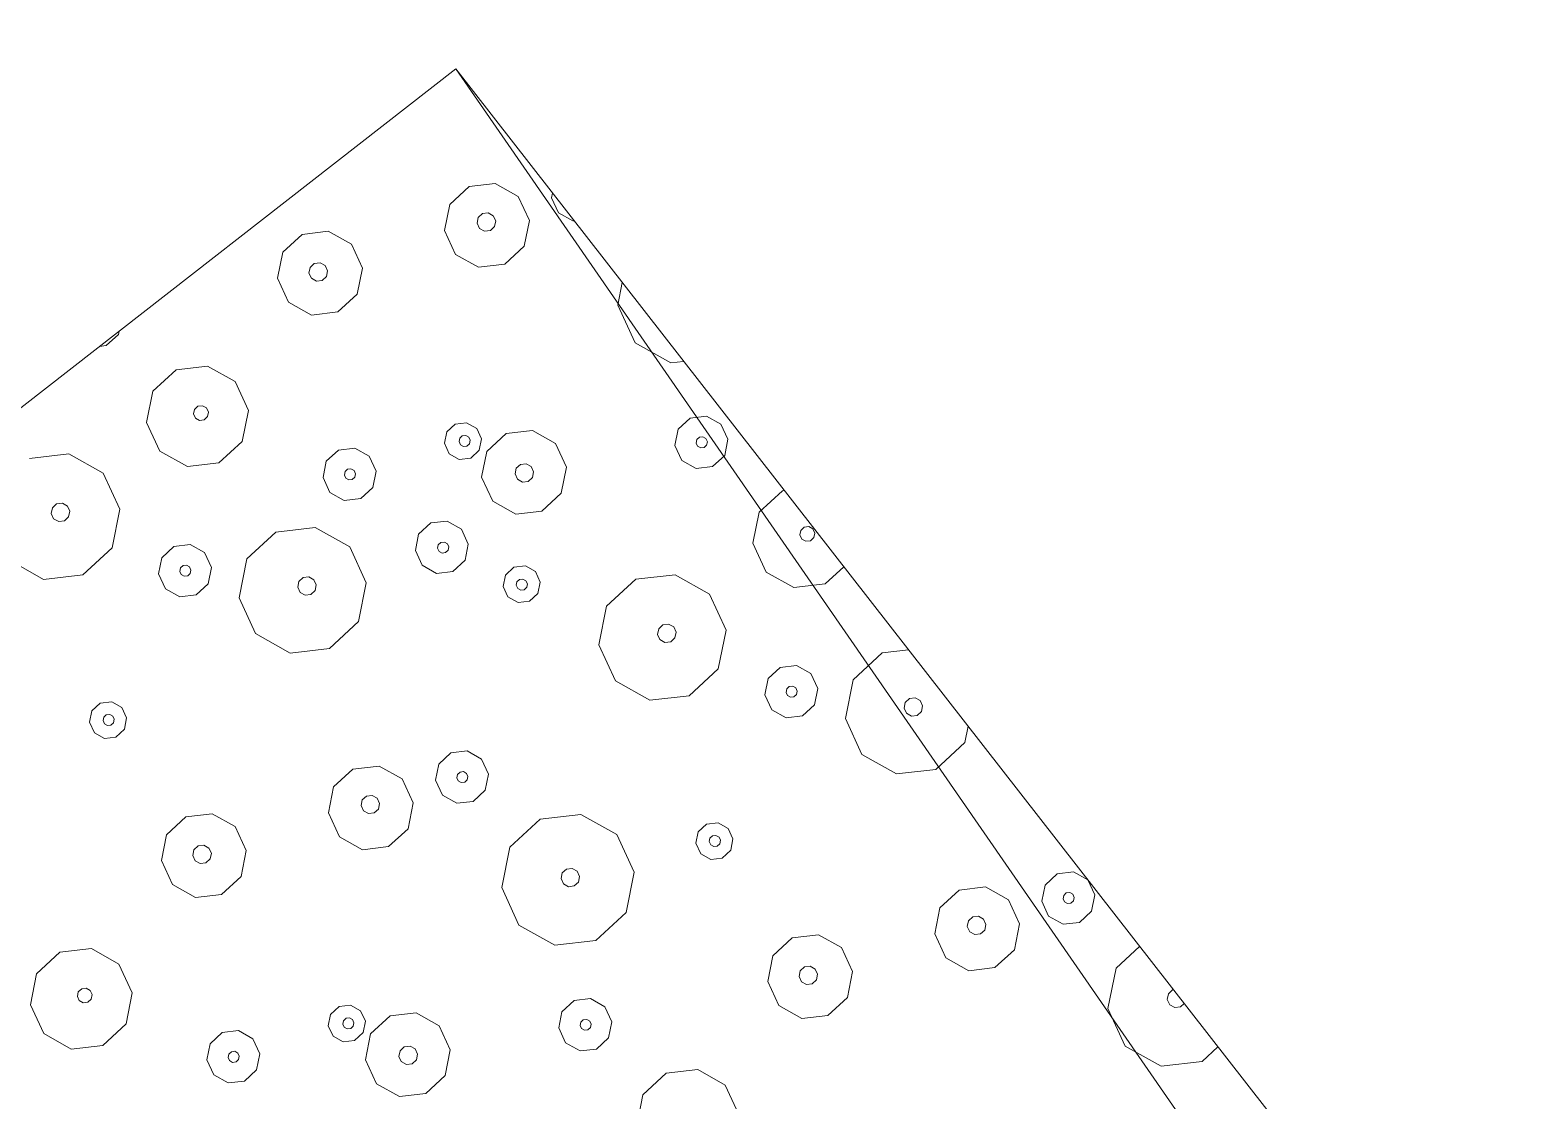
# Model space of a CAD drawing. Header units: metres. Extents: x -2858 to 512, y -1995 to 1252.
# Drawn here: x -590.15 to -585.661, y 444.44 to 447.648 of the extents above; entities that cross this region are included whole.
import ezdxf
from ezdxf.lldxf.tags import DXFTag

# ---------------------------------------------------------------- set-up
doc = ezdxf.new("R2010")
doc.units = ezdxf.units.M
doc.layers.add('Calque commun', color=7, linetype='Continuous')
tags = doc.linetypes.add('HIDDENX2', pattern=[0.75, 0.5, -0.25]).pattern_tags.tags
tags[6:7] = [DXFTag(74, 4), DXFTag(75, 0), DXFTag(340, '0'), DXFTag(46, 1.0), DXFTag(50, 0.0), DXFTag(44, 0.0), DXFTag(45, 0.0)]
tags[4:5] = [DXFTag(74, 4), DXFTag(75, 0), DXFTag(340, '0'), DXFTag(46, 1.0), DXFTag(50, 0.0), DXFTag(44, 0.0), DXFTag(45, 0.0)]

# ---------------------------------------------------------------- blocks, each defined once
blk = doc.blocks.new('pattern')
at = {"layer": 'Calque commun', "color": 54, "linetype": 'Continuous', "lineweight": 9}
for p, q in [((54.4944, 22.8273), (54.5588, 22.8212)), ((54.5588, 22.8212), (54.6514, 22.7394)), ((54.6514, 22.7394), (54.6783, 22.6187)), ((54.4652, 22.6654), (54.4803, 22.664)), ((54.4803, 22.664), (54.4933, 22.6525)), ((54.4971, 22.6356), (54.4902, 22.6198)), ((54.4933, 22.6525), (54.4971, 22.6356)), ((54.4581, 22.6126), (54.456, 22.6144)), ((54.4753, 22.611), (54.4581, 22.6126)), ((54.4902, 22.6198), (54.4753, 22.611)), ((54.6783, 22.6187), (54.6291, 22.5053)), ((54.6291, 22.5053), (54.5227, 22.4425)), ((54.5227, 22.4425), (54.4267, 22.4516)), ((54.4017, 22.2485), (54.4442, 22.2737)), ((54.4442, 22.2737), (54.4935, 22.269)), ((54.4935, 22.269), (54.5305, 22.2362)), ((54.382, 22.2032), (54.4017, 22.2485)), ((54.5305, 22.2362), (54.5413, 22.188)), ((54.3927, 22.1549), (54.382, 22.2032)), ((54.4442, 22.198), (54.4483, 22.2076)), ((54.4465, 22.1879), (54.4442, 22.198)), ((54.4542, 22.181), (54.4465, 22.1879)), ((54.4483, 22.2076), (54.4573, 22.2128)), ((54.4646, 22.18), (54.4542, 22.181)), ((54.4573, 22.2128), (54.4676, 22.2118)), ((54.4735, 22.1853), (54.4646, 22.18)), ((54.4676, 22.2118), (54.4754, 22.205)), ((54.4776, 22.1948), (54.4735, 22.1853)), ((54.4754, 22.205), (54.4776, 22.1948)), ((54.5413, 22.188), (54.5216, 22.1426)), ((54.6167, 22.1382), (54.6848, 22.1784)), ((54.6848, 22.1784), (54.7636, 22.1709)), ((54.4298, 22.1222), (54.3927, 22.1549)), ((54.5216, 22.1426), (54.479, 22.1175)), ((54.5853, 22.0656), (54.6167, 22.1382)), ((54.7636, 22.1709), (54.8229, 22.1185)), ((54.479, 22.1175), (54.4298, 22.1222)), ((54.8229, 22.1185), (54.8401, 22.0413)), ((54.6025, 21.9884), (54.5853, 22.0656)), ((54.6782, 22.0482), (54.6851, 22.0641)), ((54.682, 22.0313), (54.6782, 22.0482)), ((54.6851, 22.0641), (54.7, 22.0729)), ((54.7, 22.0729), (54.7173, 22.0712)), ((54.7173, 22.0712), (54.7302, 22.0598)), ((54.734, 22.0429), (54.7271, 22.027)), ((54.7302, 22.0598), (54.734, 22.0429)), ((54.695, 22.0199), (54.682, 22.0313)), ((54.7122, 22.0182), (54.695, 22.0199)), ((54.7271, 22.027), (54.7122, 22.0182)), ((54.8401, 22.0413), (54.8086, 21.9687)), ((54.6618, 21.936), (54.6025, 21.9884)), ((54.8086, 21.9687), (54.7405, 21.9285)), ((54.7405, 21.9285), (54.6618, 21.936)), ((55.0573, 21.8606), (55.1254, 21.9008)), ((55.1254, 21.9008), (55.2042, 21.8933)), ((55.2042, 21.8933), (55.2635, 21.8409)), ((55.5652, 21.8031), (55.6029, 21.8902)), ((55.0258, 21.788), (55.0573, 21.8606)), ((55.2635, 21.8409), (55.2807, 21.7637)), ((55.043, 21.7108), (55.0258, 21.788)), ((55.1263, 21.7722), (55.1331, 21.788)), ((55.1331, 21.788), (55.148, 21.7968)), ((55.148, 21.7968), (55.1653, 21.7952)), ((55.1653, 21.7952), (55.1782, 21.7837)), ((55.1782, 21.7837), (55.182, 21.7668)), ((55.5858, 21.7105), (55.5652, 21.8031)), ((55.13, 21.7553), (55.1263, 21.7722)), ((55.143, 21.7438), (55.13, 21.7553)), ((55.1602, 21.7422), (55.143, 21.7438)), ((55.1751, 21.751), (55.1602, 21.7422)), ((55.182, 21.7668), (55.1751, 21.751)), ((55.2807, 21.7637), (55.2492, 21.6911)), ((55.1023, 21.6584), (55.043, 21.7108)), ((55.2492, 21.6911), (55.1811, 21.6509)), ((55.657, 21.6476), (55.5858, 21.7105)), ((55.8332, 21.6869), (55.7515, 21.6386)), ((54.2782, 21.6281), (54.321, 21.6533)), ((54.321, 21.6533), (54.4392, 21.6421)), ((54.4392, 21.6421), (54.5281, 21.5636)), ((55.1811, 21.6509), (55.1023, 21.6584)), ((55.7515, 21.6386), (55.657, 21.6476)), ((54.5281, 21.5636), (54.5539, 21.4477)), ((54.3169, 21.4699), (54.3238, 21.4858)), ((54.3207, 21.453), (54.3169, 21.4699)), ((54.3238, 21.4858), (54.3387, 21.4946)), ((54.3387, 21.4946), (54.3559, 21.493)), ((54.3559, 21.493), (54.3689, 21.4815)), ((54.3727, 21.4646), (54.3658, 21.4488)), ((54.3689, 21.4815), (54.3727, 21.4646)), ((54.3336, 21.4416), (54.3207, 21.453)), ((54.3509, 21.44), (54.3336, 21.4416)), ((54.3658, 21.4488), (54.3509, 21.44)), ((54.5539, 21.4477), (54.5067, 21.3389)), ((55.6311, 21.3775), (55.6508, 21.4229)), ((55.6508, 21.4229), (55.6934, 21.448)), ((55.6934, 21.448), (55.7426, 21.4434)), ((55.7426, 21.4434), (55.7797, 21.4106)), ((55.6419, 21.3293), (55.6311, 21.3775)), ((55.6933, 21.3724), (55.6975, 21.3819)), ((55.6956, 21.3623), (55.6933, 21.3724)), ((55.6975, 21.3819), (55.7064, 21.3872)), ((55.7064, 21.3872), (55.7167, 21.3862)), ((55.7167, 21.3862), (55.7245, 21.3794)), ((55.7268, 21.3692), (55.7227, 21.3597)), ((55.7245, 21.3794), (55.7268, 21.3692)), ((55.7797, 21.4106), (55.7904, 21.3624)), ((54.2864, 21.2898), (54.2267, 21.3425)), ((54.5067, 21.3389), (54.4045, 21.2785)), ((54.9863, 21.2963), (55.0001, 21.3281)), ((55.0001, 21.3281), (55.0299, 21.3457)), ((55.0299, 21.3457), (55.0643, 21.3424)), ((55.0643, 21.3424), (55.0903, 21.3195)), ((55.679, 21.2966), (55.6419, 21.3293)), ((55.7034, 21.3554), (55.6956, 21.3623)), ((55.7137, 21.3544), (55.7034, 21.3554)), ((55.7227, 21.3597), (55.7137, 21.3544)), ((55.7904, 21.3624), (55.7708, 21.317)), ((54.4045, 21.2785), (54.2864, 21.2898)), ((54.9938, 21.2625), (54.9863, 21.2963)), ((55.0241, 21.2935), (55.0282, 21.303)), ((55.0263, 21.2833), (55.0241, 21.2935)), ((55.0341, 21.2765), (55.0263, 21.2833)), ((55.0282, 21.303), (55.0371, 21.3083)), ((55.0371, 21.3083), (55.0475, 21.3073)), ((55.0534, 21.2807), (55.0445, 21.2755)), ((55.0475, 21.3073), (55.0553, 21.3004)), ((55.0575, 21.2903), (55.0534, 21.2807)), ((55.0553, 21.3004), (55.0575, 21.2903)), ((55.0978, 21.2857), (55.084, 21.2539)), ((55.0903, 21.3195), (55.0978, 21.2857)), ((55.7282, 21.2919), (55.679, 21.2966)), ((55.7708, 21.317), (55.7282, 21.2919)), ((54.4947, 21.217), (54.5373, 21.2421)), ((54.5373, 21.2421), (54.5865, 21.2374)), ((54.5865, 21.2374), (54.6236, 21.2047)), ((55.0198, 21.2396), (54.9938, 21.2625)), ((55.0542, 21.2363), (55.0198, 21.2396)), ((55.0445, 21.2755), (55.0341, 21.2765)), ((55.084, 21.2539), (55.0542, 21.2363)), ((55.2718, 21.1737), (55.3782, 21.2366)), ((55.3782, 21.2366), (55.5013, 21.2248)), ((54.475, 21.1716), (54.4947, 21.217)), ((54.6236, 21.2047), (54.6343, 21.1565)), ((55.5013, 21.2248), (55.5939, 21.143)), ((54.4858, 21.1234), (54.475, 21.1716)), ((54.5372, 21.1665), (54.5413, 21.176)), ((54.5395, 21.1564), (54.5372, 21.1665)), ((54.5473, 21.1495), (54.5395, 21.1564)), ((54.5413, 21.176), (54.5503, 21.1813)), ((54.5576, 21.1485), (54.5473, 21.1495)), ((54.5503, 21.1813), (54.5606, 21.1803)), ((54.5665, 21.1538), (54.5576, 21.1485)), ((54.5606, 21.1803), (54.5684, 21.1735)), ((54.5707, 21.1633), (54.5665, 21.1538)), ((54.5684, 21.1735), (54.5707, 21.1633)), ((54.6343, 21.1565), (54.6146, 21.1111)), ((55.2226, 21.0603), (55.2718, 21.1737)), ((56.0364, 21.1183), (56.1045, 21.1585)), ((56.1045, 21.1585), (56.1833, 21.151)), ((56.1833, 21.151), (56.2426, 21.0986)), ((54.5228, 21.0907), (54.4858, 21.1234)), ((54.6146, 21.1111), (54.5721, 21.086)), ((55.5939, 21.143), (55.6208, 21.0224)), ((56.0049, 21.0457), (56.0364, 21.1183)), ((54.5721, 21.086), (54.5228, 21.0907)), ((55.2495, 20.9397), (55.2226, 21.0603)), ((55.3838, 21.0446), (55.3907, 21.0605)), ((55.3907, 21.0605), (55.4056, 21.0693)), ((55.4056, 21.0693), (55.4228, 21.0676)), ((55.4228, 21.0676), (55.4358, 21.0562)), ((55.4358, 21.0562), (55.4396, 21.0393)), ((56.112, 21.0539), (56.1269, 21.0627)), ((56.1269, 21.0627), (56.1442, 21.0611)), ((56.1442, 21.0611), (56.1572, 21.0496)), ((56.2426, 21.0986), (56.2598, 21.0214)), ((54.1706, 21.0315), (54.246, 21.0243)), ((54.246, 21.0243), (54.3172, 20.9614)), ((55.3876, 21.0277), (55.3838, 21.0446)), ((55.4006, 21.0162), (55.3876, 21.0277)), ((55.4178, 21.0146), (55.4006, 21.0162)), ((55.4327, 21.0234), (55.4178, 21.0146)), ((55.4396, 21.0393), (55.4327, 21.0234)), ((55.6208, 21.0224), (55.5716, 20.909)), ((56.0221, 20.9685), (56.0049, 21.0457)), ((56.1052, 21.038), (56.112, 21.0539)), ((56.1089, 21.0211), (56.1052, 21.038)), ((56.1219, 21.0097), (56.1089, 21.0211)), ((56.1391, 21.008), (56.1219, 21.0097)), ((56.154, 21.0168), (56.1391, 21.008)), ((56.1609, 21.0327), (56.154, 21.0168)), ((56.1572, 21.0496), (56.1609, 21.0327)), ((56.2598, 21.0214), (56.2283, 20.9488)), ((56.0814, 20.9161), (56.0221, 20.9685)), ((54.3172, 20.9614), (54.3378, 20.8688)), ((54.5473, 20.8951), (54.6495, 20.9554)), ((54.6495, 20.9554), (54.7676, 20.9442)), ((54.7676, 20.9442), (54.8566, 20.8656)), ((55.3421, 20.8579), (55.2495, 20.9397)), ((56.2283, 20.9488), (56.1602, 20.9086)), ((54.1482, 20.8865), (54.1537, 20.8993)), ((54.1512, 20.873), (54.1482, 20.8865)), ((54.1537, 20.8993), (54.1656, 20.9063)), ((54.1656, 20.9063), (54.1794, 20.905)), ((54.1794, 20.905), (54.1898, 20.8958)), ((54.1928, 20.8823), (54.1873, 20.8696)), ((54.1898, 20.8958), (54.1928, 20.8823)), ((54.5001, 20.7862), (54.5473, 20.8951)), ((55.5716, 20.909), (55.4652, 20.8461)), ((56.1602, 20.9086), (56.0814, 20.9161)), ((56.1427, 20.8718), (56.1725, 20.8894)), ((56.1725, 20.8894), (56.207, 20.8861)), ((56.207, 20.8861), (56.2329, 20.8632)), ((54.1616, 20.8639), (54.1512, 20.873)), ((54.1754, 20.8626), (54.1616, 20.8639)), ((54.1873, 20.8696), (54.1754, 20.8626)), ((54.3378, 20.8688), (54.3, 20.7817)), ((54.8566, 20.8656), (54.8824, 20.7498)), ((55.4652, 20.8461), (55.3421, 20.8579)), ((56.129, 20.8401), (56.1427, 20.8718)), ((56.1365, 20.8063), (56.129, 20.8401)), ((56.1646, 20.8397), (56.1687, 20.8492)), ((56.1669, 20.8295), (56.1646, 20.8397)), ((56.1687, 20.8492), (56.1777, 20.8545)), ((56.1777, 20.8545), (56.188, 20.8535)), ((56.188, 20.8535), (56.1958, 20.8466)), ((56.1981, 20.8365), (56.1939, 20.827)), ((56.1958, 20.8466), (56.1981, 20.8365)), ((56.2329, 20.8632), (56.2405, 20.8294)), ((54.5259, 20.6704), (54.5001, 20.7862)), ((54.6454, 20.772), (54.6523, 20.7879)), ((54.6523, 20.7879), (54.6672, 20.7967)), ((54.6672, 20.7967), (54.6844, 20.795)), ((54.6844, 20.795), (54.6974, 20.7836)), ((56.1624, 20.7834), (56.1365, 20.8063)), ((56.1746, 20.8227), (56.1669, 20.8295)), ((56.185, 20.8217), (56.1746, 20.8227)), ((56.1939, 20.827), (56.185, 20.8217)), ((56.2267, 20.7977), (56.1969, 20.7801)), ((56.2405, 20.8294), (56.2267, 20.7977)), ((54.1238, 20.7424), (54.1193, 20.7464)), ((54.2183, 20.7334), (54.1238, 20.7424)), ((54.3, 20.7817), (54.2183, 20.7334)), ((54.6491, 20.7551), (54.6454, 20.772)), ((54.6621, 20.7437), (54.6491, 20.7551)), ((54.6793, 20.742), (54.6621, 20.7437)), ((54.6942, 20.7508), (54.6793, 20.742)), ((54.7011, 20.7667), (54.6942, 20.7508)), ((54.6974, 20.7836), (54.7011, 20.7667)), ((54.8824, 20.7498), (54.8351, 20.6409)), ((56.1969, 20.7801), (56.1624, 20.7834)), ((56.4064, 20.6554), (56.4261, 20.7008)), ((56.4261, 20.7008), (56.4686, 20.7259)), ((56.4686, 20.7259), (56.5178, 20.7213)), ((56.5178, 20.7213), (56.5549, 20.6885)), ((54.6148, 20.5918), (54.5259, 20.6704)), ((55.3245, 20.6068), (55.3442, 20.6522)), ((55.3442, 20.6522), (55.3867, 20.6773)), ((55.3867, 20.6773), (55.436, 20.6726)), ((55.436, 20.6726), (55.473, 20.6399)), ((56.4171, 20.6072), (56.4064, 20.6554)), ((56.4686, 20.6503), (56.4727, 20.6598)), ((56.4708, 20.6402), (56.4686, 20.6503)), ((56.4727, 20.6598), (56.4817, 20.6651)), ((56.4817, 20.6651), (56.492, 20.6641)), ((56.492, 20.6641), (56.4998, 20.6573)), ((56.4998, 20.6573), (56.502, 20.6471)), ((56.5549, 20.6885), (56.5657, 20.6403)), ((54.8351, 20.6409), (54.733, 20.5806)), ((55.3353, 20.5585), (55.3245, 20.6068)), ((55.3867, 20.6017), (55.3908, 20.6112)), ((55.3908, 20.6112), (55.3998, 20.6165)), ((55.3998, 20.6165), (55.4101, 20.6155)), ((55.4101, 20.6155), (55.4179, 20.6086)), ((55.4179, 20.6086), (55.4201, 20.5985)), ((55.473, 20.6399), (55.4838, 20.5916)), ((56.4542, 20.5745), (56.4171, 20.6072)), ((56.4786, 20.6333), (56.4708, 20.6402)), ((56.489, 20.6323), (56.4786, 20.6333)), ((56.4979, 20.6376), (56.489, 20.6323)), ((56.502, 20.6471), (56.4979, 20.6376)), ((56.5657, 20.6403), (56.546, 20.5949)), ((54.733, 20.5806), (54.6148, 20.5918)), ((55.389, 20.5915), (55.3867, 20.6017)), ((55.3967, 20.5847), (55.389, 20.5915)), ((55.4071, 20.5837), (55.3967, 20.5847)), ((55.416, 20.589), (55.4071, 20.5837)), ((55.4201, 20.5985), (55.416, 20.589)), ((55.4838, 20.5916), (55.4641, 20.5463)), ((55.5592, 20.5418), (55.6273, 20.582)), ((55.6273, 20.582), (55.7061, 20.5745)), ((55.7061, 20.5745), (55.7654, 20.5222)), ((56.5034, 20.5698), (56.4542, 20.5745)), ((56.546, 20.5949), (56.5034, 20.5698)), ((54.098, 20.4723), (54.1176, 20.5177)), ((54.1176, 20.5177), (54.1602, 20.5429)), ((54.1602, 20.5429), (54.2094, 20.5382)), ((54.2094, 20.5382), (54.2465, 20.5054)), ((55.3723, 20.5258), (55.3353, 20.5585)), ((55.4215, 20.5211), (55.3723, 20.5258)), ((55.4641, 20.5463), (55.4215, 20.5211)), ((55.5278, 20.4692), (55.5592, 20.5418)), ((55.7654, 20.5222), (55.7826, 20.4449)), ((54.1087, 20.4241), (54.098, 20.4723)), ((54.1602, 20.4672), (54.1643, 20.4768)), ((54.1643, 20.4768), (54.1732, 20.482)), ((54.1732, 20.482), (54.1836, 20.481)), ((54.1836, 20.481), (54.1914, 20.4742)), ((54.1914, 20.4742), (54.1936, 20.464)), ((54.2465, 20.5054), (54.2573, 20.4572)), ((55.6276, 20.4677), (55.6425, 20.4765)), ((55.6425, 20.4765), (55.6598, 20.4749)), ((55.6598, 20.4749), (55.6727, 20.4634)), ((54.1624, 20.4571), (54.1602, 20.4672)), ((54.1702, 20.4502), (54.1624, 20.4571)), ((54.1805, 20.4492), (54.1702, 20.4502)), ((54.1895, 20.4545), (54.1805, 20.4492)), ((54.1936, 20.464), (54.1895, 20.4545)), ((54.2573, 20.4572), (54.2376, 20.4118)), ((55.545, 20.392), (55.5278, 20.4692)), ((55.6207, 20.4519), (55.6276, 20.4677)), ((55.6245, 20.435), (55.6207, 20.4519)), ((55.6375, 20.4235), (55.6245, 20.435)), ((55.6696, 20.4307), (55.6547, 20.4219)), ((55.6765, 20.4465), (55.6696, 20.4307)), ((55.6727, 20.4634), (55.6765, 20.4465)), ((55.7826, 20.4449), (55.7511, 20.3724)), ((54.1458, 20.3914), (54.1087, 20.4241)), ((54.195, 20.3867), (54.1458, 20.3914)), ((54.2376, 20.4118), (54.195, 20.3867)), ((54.7982, 20.3524), (54.812, 20.3841)), ((54.812, 20.3841), (54.8418, 20.4017)), ((54.8418, 20.4017), (54.8762, 20.3984)), ((54.8762, 20.3984), (54.9022, 20.3755)), ((55.6043, 20.3396), (55.545, 20.392)), ((55.6547, 20.4219), (55.6375, 20.4235)), ((54.8057, 20.3186), (54.7982, 20.3524)), ((54.8376, 20.3496), (54.8418, 20.3592)), ((54.8399, 20.3395), (54.8376, 20.3496)), ((54.8477, 20.3326), (54.8399, 20.3395)), ((54.8418, 20.3592), (54.8507, 20.3644)), ((54.8507, 20.3644), (54.861, 20.3635)), ((54.8669, 20.3369), (54.858, 20.3316)), ((54.861, 20.3635), (54.8688, 20.3566)), ((54.8711, 20.3464), (54.8669, 20.3369)), ((54.8688, 20.3566), (54.8711, 20.3464)), ((54.9097, 20.3418), (54.8959, 20.31)), ((54.9022, 20.3755), (54.9097, 20.3418)), ((55.683, 20.3321), (55.6043, 20.3396)), ((55.7511, 20.3724), (55.683, 20.3321)), ((56.5454, 20.2938), (56.6272, 20.3421)), ((56.6272, 20.3421), (56.7217, 20.3331)), ((54.8317, 20.2957), (54.8057, 20.3186)), ((54.8661, 20.2924), (54.8317, 20.2957)), ((54.858, 20.3316), (54.8477, 20.3326)), ((54.8959, 20.31), (54.8661, 20.2924)), ((55.9998, 20.2642), (56.0679, 20.3044)), ((56.0679, 20.3044), (56.1467, 20.2969)), ((56.1467, 20.2969), (56.206, 20.2446)), ((56.5077, 20.2068), (56.5454, 20.2938)), ((56.7217, 20.3331), (56.7928, 20.2703)), ((54.0321, 20.2631), (54.0608, 20.2378)), ((54.5032, 20.2131), (54.5713, 20.2533)), ((54.5713, 20.2533), (54.6501, 20.2458)), ((55.9683, 20.1916), (55.9998, 20.2642)), ((56.7928, 20.2703), (56.8135, 20.1776)), ((54.0608, 20.2378), (54.0876, 20.1172)), ((54.4718, 20.1405), (54.5032, 20.2131)), ((54.6501, 20.2458), (54.7094, 20.1934)), ((56.206, 20.2446), (56.2232, 20.1674)), ((56.5283, 20.1141), (56.5077, 20.2068)), ((56.6239, 20.1954), (56.6294, 20.2081)), ((56.6294, 20.2081), (56.6413, 20.2151)), ((56.6413, 20.2151), (56.6551, 20.2138)), ((56.6551, 20.2138), (56.6655, 20.2046)), ((56.6655, 20.2046), (56.6685, 20.1911)), ((54.5789, 20.1487), (54.5938, 20.1575)), ((54.5938, 20.1575), (54.611, 20.1559)), ((54.7094, 20.1934), (54.7266, 20.1162)), ((54.871, 20.1475), (54.9135, 20.1726)), ((54.9135, 20.1726), (54.9627, 20.1679)), ((54.9627, 20.1679), (54.9998, 20.1352)), ((55.9855, 20.1144), (55.9683, 20.1916)), ((56.0688, 20.1758), (56.0756, 20.1917)), ((56.0725, 20.1589), (56.0688, 20.1758)), ((56.0855, 20.1475), (56.0725, 20.1589)), ((56.0756, 20.1917), (56.0905, 20.2005)), ((56.0905, 20.2005), (56.1078, 20.1988)), ((56.1078, 20.1988), (56.1207, 20.1874)), ((56.1245, 20.1705), (56.1176, 20.1546)), ((56.1207, 20.1874), (56.1245, 20.1705)), ((56.2232, 20.1674), (56.1917, 20.0948)), ((56.6269, 20.1819), (56.6239, 20.1954)), ((56.6373, 20.1727), (56.6269, 20.1819)), ((56.6511, 20.1714), (56.6373, 20.1727)), ((56.663, 20.1784), (56.6511, 20.1714)), ((56.6685, 20.1911), (56.663, 20.1784)), ((56.8135, 20.1776), (56.7757, 20.0905)), ((54.0876, 20.1172), (54.0385, 20.0038)), ((54.489, 20.0633), (54.4718, 20.1405)), ((54.572, 20.1328), (54.5789, 20.1487)), ((54.5758, 20.1159), (54.572, 20.1328)), ((54.5887, 20.1045), (54.5758, 20.1159)), ((54.6209, 20.1116), (54.606, 20.1028)), ((54.611, 20.1559), (54.624, 20.1444)), ((54.6277, 20.1275), (54.6209, 20.1116)), ((54.624, 20.1444), (54.6277, 20.1275)), ((54.7266, 20.1162), (54.6951, 20.0437)), ((54.8513, 20.1021), (54.871, 20.1475)), ((54.9163, 20.1094), (54.9253, 20.1147)), ((54.9253, 20.1147), (54.9356, 20.1137)), ((54.9356, 20.1137), (54.9434, 20.1068)), ((54.9998, 20.1352), (55.0106, 20.0869)), ((56.0448, 20.0621), (55.9855, 20.1144)), ((56.1027, 20.1458), (56.0855, 20.1475)), ((56.1176, 20.1546), (56.1027, 20.1458)), ((56.5995, 20.0513), (56.5283, 20.1141)), ((54.606, 20.1028), (54.5887, 20.1045)), ((54.862, 20.0538), (54.8513, 20.1021)), ((54.9122, 20.0999), (54.9163, 20.1094)), ((54.9144, 20.0898), (54.9122, 20.0999)), ((54.9222, 20.0829), (54.9144, 20.0898)), ((54.9326, 20.0819), (54.9222, 20.0829)), ((54.9415, 20.0872), (54.9326, 20.0819)), ((54.9456, 20.0967), (54.9415, 20.0872)), ((54.9434, 20.1068), (54.9456, 20.0967)), ((55.0106, 20.0869), (54.9909, 20.0416)), ((56.1917, 20.0948), (56.1236, 20.0546)), ((56.7757, 20.0905), (56.694, 20.0423)), ((54.5483, 20.0109), (54.489, 20.0633)), ((54.6951, 20.0437), (54.627, 20.0034)), ((54.8991, 20.0211), (54.862, 20.0538)), ((54.9909, 20.0416), (54.9483, 20.0164)), ((55.1613, 19.9967), (55.2635, 20.057)), ((55.2635, 20.057), (55.3816, 20.0457)), ((55.3816, 20.0457), (55.4706, 19.9672)), ((56.1236, 20.0546), (56.0448, 20.0621)), ((56.694, 20.0423), (56.5995, 20.0513)), ((54.0385, 20.0038), (53.979, 19.9687)), ((54.627, 20.0034), (54.5483, 20.0109)), ((54.6096, 19.9666), (54.6394, 19.9842)), ((54.6394, 19.9842), (54.6738, 19.9809)), ((54.6738, 19.9809), (54.6998, 19.958)), ((54.9483, 20.0164), (54.8991, 20.0211)), ((55.1141, 19.8878), (55.1613, 19.9967)), ((54.5958, 19.9349), (54.6096, 19.9666)), ((54.6033, 19.9011), (54.5958, 19.9349)), ((54.6314, 19.9345), (54.6356, 19.944)), ((54.6337, 19.9244), (54.6314, 19.9345)), ((54.6356, 19.944), (54.6445, 19.9493)), ((54.6445, 19.9493), (54.6548, 19.9483)), ((54.6548, 19.9483), (54.6626, 19.9414)), ((54.6626, 19.9414), (54.6649, 19.9313)), ((54.6998, 19.958), (54.7073, 19.9242)), ((55.4706, 19.9672), (55.4964, 19.8514)), ((54.6293, 19.8782), (54.6033, 19.9011)), ((54.6415, 19.9175), (54.6337, 19.9244)), ((54.6518, 19.9165), (54.6415, 19.9175)), ((54.6608, 19.9218), (54.6518, 19.9165)), ((54.6649, 19.9313), (54.6608, 19.9218)), ((54.6935, 19.8925), (54.6637, 19.8749)), ((54.7073, 19.9242), (54.6935, 19.8925)), ((55.1399, 19.772), (55.1141, 19.8878)), ((55.2594, 19.8736), (55.2663, 19.8895)), ((55.2663, 19.8895), (55.2812, 19.8983)), ((55.2812, 19.8983), (55.2984, 19.8966)), ((55.2984, 19.8966), (55.3114, 19.8852)), ((54.6637, 19.8749), (54.6293, 19.8782)), ((55.2632, 19.8567), (55.2594, 19.8736)), ((55.2761, 19.8452), (55.2632, 19.8567)), ((55.2934, 19.8436), (55.2761, 19.8452)), ((55.3083, 19.8524), (55.2934, 19.8436)), ((55.3152, 19.8683), (55.3083, 19.8524)), ((55.3114, 19.8852), (55.3152, 19.8683)), ((55.4964, 19.8514), (55.4492, 19.7425)), ((54.8929, 19.7956), (54.9355, 19.8208)), ((54.9355, 19.8208), (54.9847, 19.8161)), ((54.9847, 19.8161), (55.0217, 19.7833)), ((54.8732, 19.7503), (54.8929, 19.7956)), ((54.9354, 19.7451), (54.9395, 19.7547)), ((54.9395, 19.7547), (54.9485, 19.7599)), ((54.9485, 19.7599), (54.9588, 19.7589)), ((54.9588, 19.7589), (54.9666, 19.7521)), ((55.0217, 19.7833), (55.0325, 19.7351)), ((55.2289, 19.6934), (55.1399, 19.772)), ((53.9373, 19.737), (53.9399, 19.7347)), ((53.9399, 19.7347), (53.9506, 19.6864)), ((54.884, 19.702), (54.8732, 19.7503)), ((54.9377, 19.735), (54.9354, 19.7451)), ((54.9454, 19.7281), (54.9377, 19.735)), ((54.9558, 19.7271), (54.9454, 19.7281)), ((54.9647, 19.7324), (54.9558, 19.7271)), ((54.9689, 19.7419), (54.9647, 19.7324)), ((54.9666, 19.7521), (54.9689, 19.7419)), ((55.0325, 19.7351), (55.0128, 19.6897)), ((55.4492, 19.7425), (55.347, 19.6822)), ((55.9288, 19.7), (55.9426, 19.7317)), ((55.9426, 19.7317), (55.9724, 19.7493)), ((55.9707, 19.7066), (55.9796, 19.7119)), ((55.9724, 19.7493), (56.0068, 19.746)), ((55.9796, 19.7119), (55.99, 19.7109)), ((55.99, 19.7109), (55.9978, 19.704)), ((56.0068, 19.746), (56.0328, 19.7231)), ((56.0328, 19.7231), (56.0403, 19.6893)), ((53.9506, 19.6864), (53.9309, 19.6411)), ((54.0261, 19.6366), (54.0942, 19.6768)), ((54.0942, 19.6768), (54.1729, 19.6693)), ((54.1729, 19.6693), (54.2322, 19.617)), ((54.921, 19.6693), (54.884, 19.702)), ((54.9702, 19.6646), (54.921, 19.6693)), ((55.0128, 19.6897), (54.9702, 19.6646)), ((55.347, 19.6822), (55.2289, 19.6934)), ((55.9363, 19.6662), (55.9288, 19.7)), ((55.9623, 19.6433), (55.9363, 19.6662)), ((55.9666, 19.6971), (55.9707, 19.7066)), ((55.9688, 19.687), (55.9666, 19.6971)), ((55.9766, 19.6801), (55.9688, 19.687)), ((55.987, 19.6791), (55.9766, 19.6801)), ((55.9959, 19.6844), (55.987, 19.6791)), ((56, 19.6939), (55.9959, 19.6844)), ((55.9978, 19.704), (56, 19.6939)), ((56.0403, 19.6893), (56.0265, 19.6576)), ((53.9309, 19.6411), (53.9187, 19.6338)), ((53.9946, 19.564), (54.0261, 19.6366)), ((55.4175, 19.5753), (55.4372, 19.6206)), ((55.4372, 19.6206), (55.4798, 19.6458)), ((55.4798, 19.6458), (55.529, 19.6411)), ((55.529, 19.6411), (55.5661, 19.6084)), ((55.9967, 19.64), (55.9623, 19.6433)), ((56.0265, 19.6576), (55.9967, 19.64)), ((54.2322, 19.617), (54.2494, 19.5397)), ((55.4283, 19.527), (55.4175, 19.5753)), ((55.4797, 19.5702), (55.4838, 19.5797)), ((55.4838, 19.5797), (55.4928, 19.585)), ((55.4928, 19.585), (55.5031, 19.584)), ((55.5031, 19.584), (55.5109, 19.5771)), ((55.5109, 19.5771), (55.5132, 19.567)), ((55.5661, 19.6084), (55.5768, 19.5601)), ((54.0118, 19.4868), (53.9946, 19.564)), ((54.0876, 19.5467), (54.0945, 19.5625)), ((54.0913, 19.5298), (54.0876, 19.5467)), ((54.1043, 19.5183), (54.0913, 19.5298)), ((54.0945, 19.5625), (54.1094, 19.5713)), ((54.1094, 19.5713), (54.1266, 19.5697)), ((54.1266, 19.5697), (54.1396, 19.5582)), ((54.1433, 19.5413), (54.1364, 19.5255)), ((54.1396, 19.5582), (54.1433, 19.5413)), ((54.2494, 19.5397), (54.218, 19.4672)), ((55.482, 19.56), (55.4797, 19.5702)), ((55.4898, 19.5532), (55.482, 19.56)), ((55.5001, 19.5522), (55.4898, 19.5532)), ((55.509, 19.5574), (55.5001, 19.5522)), ((55.5132, 19.567), (55.509, 19.5574)), ((55.5768, 19.5601), (55.5571, 19.5147)), ((54.0711, 19.4344), (54.0118, 19.4868)), ((54.1215, 19.5167), (54.1043, 19.5183)), ((54.1364, 19.5255), (54.1215, 19.5167)), ((55.4653, 19.4943), (55.4283, 19.527)), ((55.5146, 19.4896), (55.4653, 19.4943)), ((55.5571, 19.5147), (55.5146, 19.4896)), ((54.218, 19.4672), (54.1498, 19.4269)), ((54.1498, 19.4269), (54.0711, 19.4344)), ((54.4666, 19.359), (54.5347, 19.3992)), ((54.5347, 19.3992), (54.6135, 19.3917)), ((55.0123, 19.3887), (55.094, 19.4369)), ((55.094, 19.4369), (55.1885, 19.4279)), ((55.1885, 19.4279), (55.2597, 19.3651)), ((54.4352, 19.2865), (54.4666, 19.359)), ((54.6135, 19.3917), (54.6728, 19.3394)), ((54.9745, 19.3016), (55.0123, 19.3887)), ((55.2597, 19.3651), (55.2803, 19.2724)), ((55.4898, 19.2987), (55.592, 19.359)), ((55.592, 19.359), (55.7101, 19.3478)), ((54.6728, 19.3394), (54.69, 19.2622)), ((55.0962, 19.3029), (55.1081, 19.3099)), ((55.1081, 19.3099), (55.1219, 19.3086)), ((55.1219, 19.3086), (55.1323, 19.2995)), ((55.7101, 19.3478), (55.7991, 19.2693)), ((54.4524, 19.2092), (54.4352, 19.2865)), ((54.5356, 19.2706), (54.5425, 19.2865)), ((54.5393, 19.2537), (54.5356, 19.2706)), ((54.5425, 19.2865), (54.5574, 19.2953)), ((54.5574, 19.2953), (54.5746, 19.2936)), ((54.5746, 19.2936), (54.5876, 19.2822)), ((54.5913, 19.2653), (54.5844, 19.2494)), ((54.5876, 19.2822), (54.5913, 19.2653)), ((54.69, 19.2622), (54.6585, 19.1896)), ((54.9951, 19.2089), (54.9745, 19.3016)), ((55.0907, 19.2902), (55.0962, 19.3029)), ((55.0937, 19.2767), (55.0907, 19.2902)), ((55.1041, 19.2675), (55.0937, 19.2767)), ((55.1179, 19.2662), (55.1041, 19.2675)), ((55.1298, 19.2732), (55.1179, 19.2662)), ((55.1353, 19.2859), (55.1298, 19.2732)), ((55.1323, 19.2995), (55.1353, 19.2859)), ((55.2803, 19.2724), (55.2425, 19.1853)), ((55.4426, 19.1898), (55.4898, 19.2987)), ((55.7991, 19.2693), (55.8249, 19.1534)), ((54.5523, 19.2423), (54.5393, 19.2537)), ((54.5695, 19.2406), (54.5523, 19.2423)), ((54.5844, 19.2494), (54.5695, 19.2406)), ((54.5117, 19.1569), (54.4524, 19.2092)), ((54.6585, 19.1896), (54.5904, 19.1494)), ((55.0663, 19.1461), (54.9951, 19.2089)), ((55.2425, 19.1853), (55.1608, 19.1371)), ((55.4684, 19.074), (55.4426, 19.1898)), ((55.5879, 19.1756), (55.5948, 19.1915)), ((55.5916, 19.1587), (55.5879, 19.1756)), ((55.5948, 19.1915), (55.6097, 19.2003)), ((55.6097, 19.2003), (55.6269, 19.1987)), ((55.6269, 19.1987), (55.6399, 19.1872)), ((55.6436, 19.1703), (55.6367, 19.1544)), ((55.6399, 19.1872), (55.6436, 19.1703)), ((54.5904, 19.1494), (54.5117, 19.1569)), ((55.1608, 19.1371), (55.0663, 19.1461)), ((55.6046, 19.1473), (55.5916, 19.1587)), ((55.6218, 19.1457), (55.6046, 19.1473)), ((55.6367, 19.1544), (55.6218, 19.1457)), ((55.5573, 18.9955), (55.4684, 19.074)), ((55.0943, 18.9415), (55.1027, 18.9465)), ((55.1027, 18.9465), (55.1519, 18.9418)), ((55.1519, 18.9418), (55.1672, 18.9283))]:
    blk.add_line(p, q, dxfattribs=at)
at = {"layer": 'Calque commun', "color": 7, "linetype": 'Continuous', "lineweight": 9}
mesh = blk.add_polyface(dxfattribs=at)
corners = [(70.8497, 113.5412), (53.8349, 19.1692), (74.7282, 106.3237), (76.0435, 113.5984), (74.769, 106.1763), (58.8077, 18.2701), (114.1703, 105.207), (114.1703, 98.5387)]
mesh.append_faces([[corners[k] for k in face] for face in [(3, 4, 6)]], dxfattribs={"vtx0": -1, "vtx1": -1, "color": 7})
mesh.append_faces([[corners[k] for k in face] for face in [(3, 2, 4)]], dxfattribs={"vtx0": -1, "vtx2": -1, "color": 7})
mesh.append_faces([[corners[k] for k in face] for face in [(5, 2, 1)]], dxfattribs={"vtx1": -1, "color": 7})
mesh.append_faces([[corners[k] for k in face] for face in [(0, 1, 2), (3, 0, 2)]], dxfattribs={"vtx1": -1, "vtx2": -1, "color": 7})
mesh.append_faces([[corners[k] for k in face] for face in [(4, 7, 6)]], dxfattribs={"vtx2": -1, "color": 7})

msp = doc.modelspace()

# ---------------------------------------------------------------- linework, layer by layer
at = {"layer": 'Calque commun', "color": 3, "linetype": 'HIDDENX2', "lineweight": 18, "extrusion": (0, 0, -1)}
msp.add_arc((492.6784, 547.6026), 120.3746, 259.883419, 322.052272, dxfattribs=at)

# ---------------------------------------------------------------- block references
at = {"layer": 'Calque commun', "color": 0, "linetype": 'ByBlock', "lineweight": -2, "rotation": 228.1617603435354}
msp.add_blockref('pattern', (-567.2453, 500.4263), dxfattribs=at)

doc.saveas('drawing.dxf')
